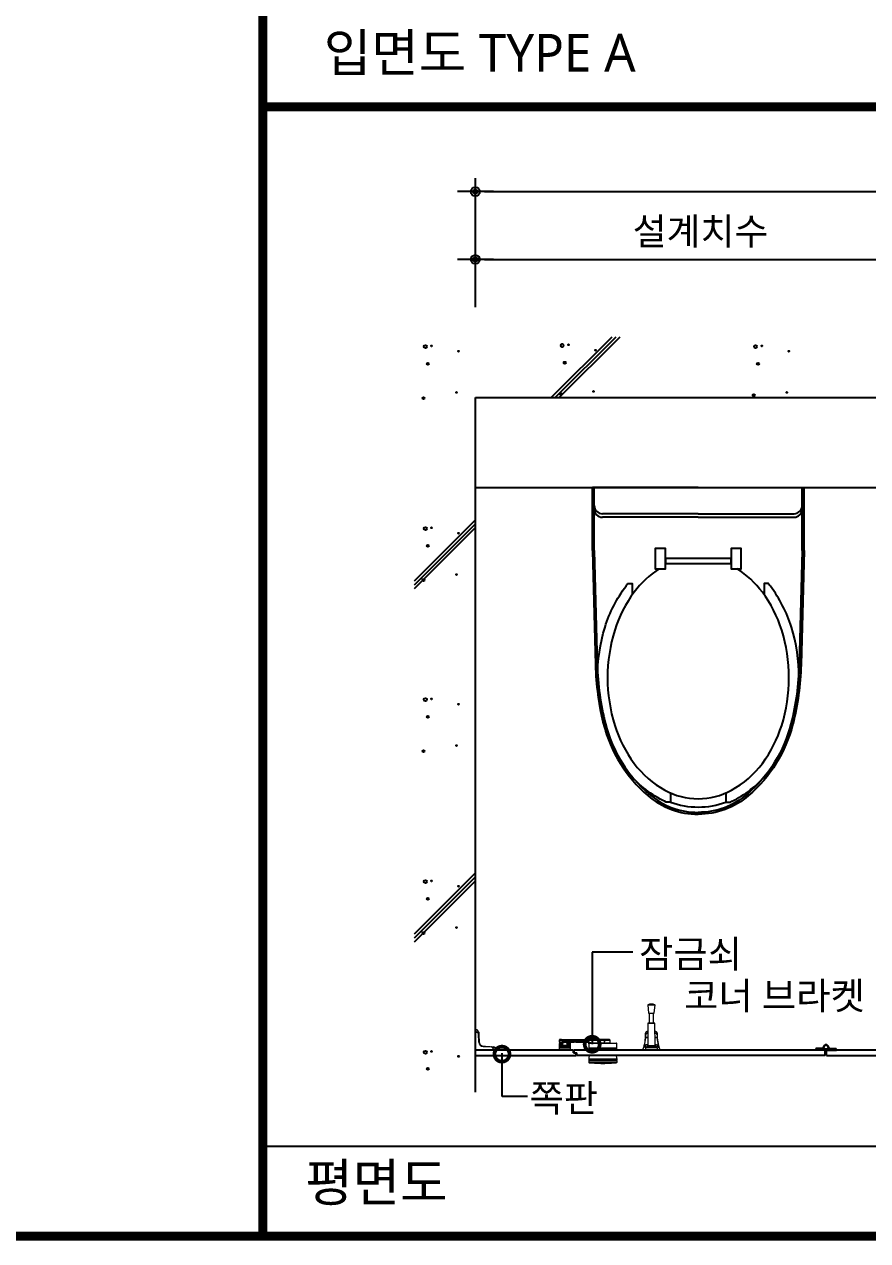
# Model space of a CAD drawing. Extents: x -256 to 8104, y -176 to 5714.
# Drawn here: x 2219 to 3156, y 2764 to 4116 of the extents above; entities that cross this region are included whole.
import ezdxf
from ezdxf.enums import TextEntityAlignment as Align

# ---------------------------------------------------------------- set-up
doc = ezdxf.new("R2010")
doc.units = 0
doc.header["$LTSCALE"] = 30
doc.layers.get('0').update_dxf_attribs({"linetype": 'CONTINUOUS'})
doc.layers.get('DEFPOINTS').update_dxf_attribs({"linetype": 'CONTINUOUS'})
for name, color, linetype in [('0_toilet', 6, 'CONTINUOUS'), ('DIM', 7, 'CONTINUOUS'), ('HAT', 8, 'CONTINUOUS'), ('TIT', 3, 'CONTINUOUS'), ('경첩', 4, 'CONTINUOUS'), ('문자', 3, 'CONTINUOUS'), ('부자재', 4, 'CONTINUOUS'), ('옷걸이', 4, 'CONTINUOUS'), ('잠금쇠(회전형)', 4, 'CONTINUOUS'), ('치수', 1, 'CONTINUOUS'), ('해치', 8, 'CONTINUOUS')]:
    doc.layers.add(name, color=color, linetype=linetype)
doc.styles.add('돋움', font='malgun.ttf')
doc.dimstyles.new('10', dxfattribs={"dimscale": 10, "dimtxt": 3, "dimasz": 1, "dimexe": 1.5, "dimexo": 2, "dimgap": 1, "dimtad": 1, "dimdec": 0, "dimlunit": 6, "dimtxsty": '돋움', "dimblk": 'DIMDOT', "dimcen": -1, "dimdle": 1.5, "dimclrt": 3, "dimazin": 3, "dimtfac": 1, "dimtdec": 0, "dimtix": 1, "dimtmove": 2, "dimatfit": 3, "dimldrblk": 'DIMDOT', "dimarcsym": 0})

# ---------------------------------------------------------------- blocks, each defined once
blk = doc.blocks.new('_DOTSMALL')
at = {"color": 0, "linetype": 'ByBlock', "const_width": 0.5}
blk.add_lwpolyline([(-0.0625, 0, 1), (0.0625, 0, 1)], format="xyb", close=True, dxfattribs=at)
blk = doc.blocks.new('A$C63EC304E')
at = {"layer": '치수', "color": 1, "xscale": 2.5, "yscale": 2.5, "zscale": 2.5, "rotation": 234.3098741996962}
blk.add_blockref('_DOTSMALL', (0.31, 0.31), dxfattribs=at)
blk = doc.blocks.new('A$C2BC9653E')
at = {"layer": '치수', "xscale": 0.3333333333333333, "yscale": 0.3333333333333333, "zscale": 0.3333333333333333}
blk.add_blockref('A$C63EC304E', (0, 0), dxfattribs=at)
blk = doc.blocks.new('A$C7FC71301')
at = {"layer": '치수', "rotation": 180}
blk.add_blockref('A$C2BC9653E', (0.208, 0.208), dxfattribs=at)
blk = doc.blocks.new('A$C4A20372B')
at = {"layer": '치수'}
blk.add_blockref('A$C7FC71301', (0, 0), dxfattribs=at)
blk = doc.blocks.new('A$C566469F5')
at = {"layer": '치수'}
blk.add_blockref('A$C4A20372B', (0, 0), dxfattribs=at)
blk = doc.blocks.new('A$C7E317CD4')
at = {"layer": '해치', "xscale": 2, "yscale": 2, "zscale": 2}
blk.add_blockref('A$C566469F5', (0, 0), dxfattribs=at)
blk = doc.blocks.new('A$C601D7F27')
at = {"layer": '치수'}
blk.add_blockref('A$C7E317CD4', (0, 0), dxfattribs=at)
blk = doc.blocks.new('A$C38802C08')
at = {"layer": '치수'}
blk.add_blockref('A$C601D7F27', (0, 0), dxfattribs=at)
blk = doc.blocks.new('DIMDOT')
at = {"linetype": 'Continuous'}
blk.add_line((-2, 0), (2, 0), dxfattribs=at)
for radius in [0.5, 0.25]:
    blk.add_circle((0, 0), radius, dxfattribs=at)
blk = doc.blocks.new('*D860')
at = {"layer": 'DEFPOINTS', "color": 0}
for p in [(122693.7, -2856.3), (121193.7, -3004.8), (122693.7, -3004.8)]:
    blk.add_point(p, dxfattribs=at)
at = {"layer": 'DIM', "color": 0, "lineweight": -2, "ltscale": 10}
for p, q in [((121193.7, -2984.8), (121193.7, -2841.3)), ((122693.7, -2984.8), (122693.7, -2841.3)), ((121203.7, -2856.3), (122683.7, -2856.3))]:
    blk.add_line(p, q, dxfattribs=at)
at = {"layer": 'DIM', "color": 0, "lineweight": -2, "xscale": 10, "yscale": 10, "zscale": 10, "rotation": 180}
blk.add_blockref('DIMDOT', (121193.7, -2856.3), dxfattribs=at)
at = {"layer": 'DIM', "color": 0, "lineweight": -2, "xscale": 10, "yscale": 10, "zscale": 10}
blk.add_blockref('DIMDOT', (122693.7, -2856.3), dxfattribs=at)
at = {"layer": 'DIM', "color": 3, "insert": (121943.7, -2826.7), "char_height": 30, "attachment_point": 5, "style": '돋움'}
blk.add_mtext('설계치수', dxfattribs=at)
blk = doc.blocks.new('*D862')
at = {"layer": 'DEFPOINTS', "color": 0}
for p in [(121693.7, -2931.7), (121193.7, -3004.8), (121693.7, -3004.8)]:
    blk.add_point(p, dxfattribs=at)
at = {"layer": 'DIM', "color": 0, "lineweight": -2, "ltscale": 10}
for p, q in [((121193.7, -2984.8), (121193.7, -2916.7)), ((121693.7, -2984.8), (121693.7, -2916.7)), ((121203.7, -2931.7), (121683.7, -2931.7))]:
    blk.add_line(p, q, dxfattribs=at)
at = {"layer": 'DIM', "color": 0, "lineweight": -2, "xscale": 10, "yscale": 10, "zscale": 10, "rotation": 180}
blk.add_blockref('DIMDOT', (121193.7, -2931.7), dxfattribs=at)
at = {"layer": 'DIM', "color": 0, "lineweight": -2, "xscale": 10, "yscale": 10, "zscale": 10}
blk.add_blockref('DIMDOT', (121693.7, -2931.7), dxfattribs=at)
at = {"layer": 'DIM', "color": 3, "insert": (121443.7, -2902), "char_height": 30, "attachment_point": 5, "style": '돋움'}
blk.add_mtext('설계치수', dxfattribs=at)
blk = doc.blocks.new('A$C10E41893')
at = {"layer": '부자재'}
for p, q in [((6.5, 0), (6.5, 196)), ((123.3, 196), (6.5, 196)), ((123.3, 192.5), (6.5, 192.5)), ((54.8, 0), (54.8, 177.5)), ((61.4, 0), (61.4, 177.5)), ((6.5, 0), (6.5, -196)), ((54.8, 0), (54.8, -177.5)), ((61.4, 0), (61.4, -177.5)), ((123.3, -192.5), (6.5, -192.5)), ((123.3, -196), (6.5, -196))]:
    blk.add_line(p, q, dxfattribs=at)
for points in [[(122.7, 196, -0.012538), (123.3, 196), (334.6, 190.3, -0.055395), (444.7, 175.1, -0.154276), (576.9, 93.3, -0.179504), (611.5, 0, -0.179504)], [(122.8, 192.5, -0.012538), (123.2, 192.5), (334.5, 186.8, -0.055395), (443.8, 171.7, -0.154276), (574.3, 91, -0.179504), (608, 0, -0.179504)], [(572, 51.4), (588.8, 51.4), (588.8, 59.6, 0.021185), (583.3, 70.7, 0.106084), (528.4, 133.7, 0.085733), (452.6, 172.4, 0.075373), (358.7, 186.6, 0.075373), (264.8, 172.4, 0.085733), (189, 133.7, 0.007337), (184.4, 130.1), (184.4, 122), (204.7, 122)], [(156.7, -72, 0.089162), (200.2, -118.7, 0.085733), (270.3, -154.5, 0.075373), (358.7, -167.9, 0.075373), (447.1, -154.5, 0.085733), (517.2, -118.7, 0.106084), (567, -61.6, 0.126931), (582.8, 0, 0.126931), (567, 61.6, 0.106084), (517.2, 118.7, 0.085733), (447.1, 154.5, 0.075373), (358.7, 167.9, 0.075373), (270.3, 154.5, 0.085733), (200.2, 118.7, 0.089162), (156.7, 72)], [(588.8, -51.4, 0.090214), (598.2, 0, 0.090214), (588.8, 51.4, 0.106084)], [(122.7, -196, 0.012538), (123.3, -196), (334.6, -190.3, 0.055395), (444.7, -175.1, 0.154276), (576.9, -93.3, 0.179504), (611.5, 0, 0.179504)], [(122.8, -192.5, 0.012538), (123.2, -192.5), (334.5, -186.8, 0.055395), (443.8, -171.7, 0.154276), (574.3, -91, 0.179504), (608, 0, 0.179504)], [(572, -51.4), (588.8, -51.4), (588.8, -59.6, -0.021185), (583.3, -70.7, -0.106084), (528.4, -133.7, -0.085733), (452.6, -172.4, -0.075373), (358.7, -186.6, -0.075373), (264.8, -172.4, -0.085733), (189, -133.7, -0.007337), (184.4, -130.1), (184.4, -122), (204.7, -122)]]:
    blk.add_lwpolyline(points, format="xyb", dxfattribs=at)
blk.add_lwpolyline([(138, -60.8), (119.3, -60.8), (119.3, -79.5), (156.7, -79.5), (156.7, -60.8), (138, -60.8), (147.3, -60.8), (147.3, 60.8), (138, 60.8), (156.7, 60.8), (156.7, 79.5), (119.3, 79.5), (119.3, 60.8), (138, 60.8), (138, -60.8), (119.3, -60.8)], dxfattribs=at)
for centre, start, end in [((39.8, 177.5), 0, 90), ((46.4, 177.5), 0, 90), ((39.8, -177.5), 270, 0), ((46.4, -177.5), 270, 0)]:
    blk.add_arc(centre, 15, start, end, dxfattribs=at)
blk = doc.blocks.new('BASIC_32', base_point=(118473.5, -6786.3))
for p, q in [((121193.7, -3857), (121193.7, -3085.2)), ((121193.7, -3085.2), (122693.7, -3085.2)), ((121193.7, -3185.2), (122693.7, -3185.2))]:
    blk.add_line(p, q)
at = {"color": 8}
blk.add_line((120957.6, -3917), (122920.2, -3917), dxfattribs=at)
at = {"color": 8, "const_width": 10}
for points in [[(120957.6, -4017), (120957.6, -1247.9)], [(120957.6, -2762.1), (124305.4, -2762.1)], [(118520.9, -4017), (124305.4, -4017)]]:
    blk.add_lwpolyline(points, dxfattribs=at)
at = {"layer": '0_toilet'}
for p, q in [((121302.6, -3810.2), (121193.7, -3810.2)), ((121302.6, -3813.2), (121302.6, -3810.2)), ((121582.2, -3810.2), (121303.3, -3810.2)), ((121303.3, -3813.2), (121303.3, -3810.2)), ((121582.2, -3816.2), (121582.2, -3810.2)), ((121807.6, -3810.2), (121583.7, -3810.2)), ((121583.7, -3816.2), (121583.7, -3810.2)), ((121193.7, -3816.2), (121305.6, -3816.2)), ((121302.6, -3813.2), (121306.3, -3813.2)), ((121305.6, -3816.2), (121305.6, -3813.2)), ((121306.3, -3816.2), (121306.3, -3813.2)), ((121582.2, -3816.2), (121306.3, -3816.2)), ((121583.7, -3816.2), (121810.6, -3816.2))]:
    blk.add_line(p, q, dxfattribs=at)
at = {"layer": '경첩', "color": 4, "linetype": 'Continuous', "lineweight": 15}
for p, q in [((121193.7, -3787.7), (121194.8, -3787.7)), ((121193.7, -3788), (121193.7, -3787.7)), ((121193.7, -3790.1), (121193.7, -3788)), ((121194.8, -3788), (121193.7, -3788)), ((121194.9, -3790.1), (121193.7, -3790.1)), ((121193.7, -3790.2), (121195, -3790.2)), ((121193.7, -3790.5), (121193.7, -3790.2)), ((121195, -3790.5), (121193.7, -3790.5)), ((121193.7, -3790.5), (121193.7, -3808.7)), ((121194.8, -3788), (121194.8, -3787.7)), ((121194.9, -3790.2), (121194.9, -3790.1)), ((121195, -3790.2), (121195, -3790.5)), ((121197, -3791.4), (121196.9, -3790)), ((121197.5, -3801.4), (121197, -3792.5)), ((121197.2, -3790), (121197.3, -3792.5)), ((121197.4, -3790.5), (121197.2, -3790.6)), ((121197.5, -3791.1), (121197.2, -3791.3)), ((121197.3, -3792.5), (121197.7, -3801.4)), ((121197.6, -3793.8), (121197.4, -3794)), ((121197.6, -3794.4), (121197.4, -3794.7)), ((121197.7, -3794.8), (121197.4, -3795)), ((121197.5, -3791.1), (121197.6, -3793.8)), ((121197.7, -3795.4), (121197.5, -3795.7)), ((121197.7, -3795.8), (121197.5, -3796)), ((121197.7, -3794.8), (121197.7, -3795.4)), ((121197.7, -3795.8), (121197.8, -3798.7)), ((121195.2, -3810.2), (121213.4, -3810.2)), ((121197.8, -3798.7), (121197.6, -3798.9)), ((121197.8, -3798.7), (121197.6, -3798.9)), ((121197.9, -3799.1), (121197.6, -3799.3)), ((121197.9, -3799.3), (121197.6, -3799.6)), ((121197.9, -3800.2), (121197.7, -3800.5)), ((121197.9, -3800.3), (121197.7, -3800.6)), ((121197.9, -3800.7), (121197.7, -3800.9)), ((121197.9, -3800.8), (121197.7, -3801)), ((121197.8, -3798.7), (121197.9, -3799.1)), ((121198, -3801.7), (121197.8, -3801.9)), ((121198, -3801.9), (121197.8, -3802.1)), ((121197.9, -3799.3), (121197.9, -3800.2)), ((121197.9, -3800.2), (121197.9, -3800.3)), ((121197.9, -3800.3), (121197.9, -3800.7)), ((121197.9, -3800.7), (121197.9, -3800.8)), ((121197.9, -3800.8), (121198, -3801.4)), ((121197.9, -3802.5), (121198.1, -3802.3)), ((121198.1, -3802.3), (121197.9, -3802.5)), ((121198.2, -3802.8), (121198.1, -3803)), ((121198.4, -3803.2), (121198.2, -3803.4)), ((121198.5, -3803.4), (121198.3, -3803.6)), ((121198.8, -3803.9), (121198.6, -3804.1)), ((121198.9, -3804.1), (121198.8, -3804.3)), ((121200, -3805.1), (121199.9, -3805.3)), ((121200.2, -3805.3), (121200.1, -3805.4)), ((121200.7, -3805.5), (121200.5, -3805.7)), ((121201, -3805.6), (121200.8, -3805.8)), ((121201.5, -3805.8), (121201.3, -3806)), ((121202.5, -3805.9), (121202.7, -3806)), ((121202.7, -3806), (121202.5, -3806.2)), ((121202.5, -3806.2), (121211.5, -3806.6)), ((121211.4, -3806.9), (121202.5, -3806.4)), ((121202.7, -3806), (121204.1, -3806)), ((121204.1, -3806), (121203.8, -3806.3)), ((121204.8, -3806.1), (121204.5, -3806.3)), ((121205.1, -3806.1), (121204.9, -3806.3)), ((121205.8, -3806.1), (121205.5, -3806.3)), ((121205.8, -3806.1), (121208.5, -3806.2)), ((121208.5, -3806.2), (121208.2, -3806.5)), ((121209.1, -3806.3), (121208.9, -3806.5)), ((121209.5, -3806.3), (121209.2, -3806.5)), ((121210.2, -3806.3), (121209.9, -3806.5)), ((121210.2, -3806.3), (121213.4, -3806.5)), ((121211.5, -3806.6), (121214, -3806.7)), ((121213.9, -3807), (121212.5, -3806.9)), ((121213.5, -3806.5), (121213.3, -3806.7)), ((121213.5, -3806.5), (121213.4, -3806.5)), ((121213.4, -3810.2), (121213.4, -3809)), ((121213.7, -3809), (121213.4, -3809)), ((121213.7, -3810.2), (121213.4, -3810.2)), ((121213.8, -3809), (121213.7, -3809)), ((121213.7, -3809), (121213.7, -3810.2)), ((121213.8, -3810.2), (121213.8, -3809)), ((121215.9, -3810.2), (121213.8, -3810.2)), ((121215.9, -3810.2), (121215.9, -3809.1)), ((121215.9, -3809.1), (121216.2, -3809.1)), ((121216.2, -3810.2), (121215.9, -3810.2)), ((121216.2, -3809.1), (121216.2, -3810.2))]:
    blk.add_line(p, q, dxfattribs=at)
at = {"layer": '경첩', "color": 4, "linetype": 'Continuous', "lineweight": 15, "flags": 128}
for points in [[(121196.9, -3790), (121197, -3790), (121197, -3790), (121197.1, -3790), (121197.1, -3790), (121197.1, -3790), (121197.2, -3790), (121197.2, -3790), (121197.2, -3790)], [(121197.3, -3792.5), (121197.3, -3792.5), (121197.3, -3792.5), (121197.3, -3792.5), (121197.2, -3792.5), (121197.2, -3792.5), (121197.1, -3792.5), (121197.1, -3792.5), (121197, -3792.5)], [(121197.5, -3790.5), (121197.4, -3790.5), (121197.4, -3790.5), (121197.4, -3790.5), (121197.4, -3790.5), (121197.4, -3790.5), (121197.4, -3790.5), (121197.4, -3790.5), (121197.4, -3790.5)], [(121197.5, -3790.5), (121197.5, -3790.7), (121197.5, -3790.8), (121197.5, -3790.9), (121197.5, -3791.1)], [(121197.6, -3793.8), (121197.6, -3793.9), (121197.6, -3794), (121197.6, -3794.1), (121197.6, -3794.2), (121197.6, -3794.3), (121197.6, -3794.4), (121197.6, -3794.4), (121197.6, -3794.4)], [(121197.7, -3801.4), (121197.7, -3801.4), (121197.7, -3801.4), (121197.7, -3801.4), (121197.6, -3801.4), (121197.6, -3801.4), (121197.6, -3801.4), (121197.5, -3801.4), (121197.5, -3801.4)], [(121197.8, -3798.7), (121197.8, -3798.7), (121197.8, -3798.7)], [(121197.9, -3799.1), (121197.9, -3799.2), (121197.9, -3799.2), (121197.9, -3799.3)], [(121198, -3801.7), (121198, -3801.9), (121198, -3801.9)], [(121198.1, -3802.3), (121198.1, -3802.3), (121198.1, -3802.3)], [(121202.5, -3806.2), (121202.5, -3806.2), (121202.5, -3806.2), (121202.5, -3806.2), (121202.5, -3806.3), (121202.5, -3806.3), (121202.5, -3806.4), (121202.5, -3806.4), (121202.5, -3806.4)], [(121204.1, -3806), (121204.2, -3806), (121204.3, -3806), (121204.5, -3806), (121204.6, -3806), (121204.6, -3806), (121204.7, -3806.1), (121204.7, -3806.1), (121204.8, -3806.1)], [(121205.1, -3806.1), (121205.1, -3806.1), (121205.1, -3806.1), (121205.2, -3806.1), (121205.3, -3806.1), (121205.4, -3806.1), (121205.5, -3806.1), (121205.6, -3806.1), (121205.8, -3806.1)], [(121208.5, -3806.2), (121208.6, -3806.2), (121208.7, -3806.2), (121208.8, -3806.2), (121208.9, -3806.2), (121209, -3806.3), (121209.1, -3806.3), (121209.1, -3806.3), (121209.1, -3806.3), (121209.1, -3806.3)], [(121209.5, -3806.3), (121209.5, -3806.3), (121209.5, -3806.3), (121209.6, -3806.3), (121209.7, -3806.3), (121209.8, -3806.3), (121209.9, -3806.3), (121210, -3806.3), (121210.2, -3806.3)], [(121211.5, -3806.6), (121211.5, -3806.6), (121211.5, -3806.6), (121211.5, -3806.7), (121211.5, -3806.7), (121211.4, -3806.7), (121211.4, -3806.8), (121211.4, -3806.8), (121211.4, -3806.9)], [(121213.9, -3807), (121213.9, -3806.9), (121213.9, -3806.9), (121213.9, -3806.8), (121214, -3806.8), (121214, -3806.8), (121214, -3806.8), (121214, -3806.7), (121214, -3806.7)]]:
    blk.add_lwpolyline(points, dxfattribs=at)
at = {"layer": '경첩', "color": 4, "linetype": 'Continuous', "lineweight": 15}
for centre, radius, start, end in [((121194.8, -3790.1), 2.35, 2.6983, 90), ((121194.8, -3790.1), 2.1, 2.6983, 90), ((121195, -3792.6), 2.35, 2.6983, 90), ((121195, -3792.6), 2.1, 2.6983, 90), ((121195.2, -3808.7), 1.5, 180, 270), ((121202.7, -3801.2), 5.25, 182.6983, 267.3017), ((121202.7, -3801.2), 5, 182.6983, 267.3017), ((121202.7, -3801.2), 4.75, 182.6983, 185.9088), ((121202.7, -3801.2), 4.75, 188.6056, 193.1623), ((121202.7, -3801.2), 4.75, 193.2431, 199.766), ((121202.7, -3801.2), 4.75, 199.766, 204.9948), ((121202.7, -3801.2), 4.75, 208.1736, 214.3849), ((121202.7, -3801.2), 4.75, 214.3855, 217.4388), ((121202.7, -3801.2), 4.75, 217.4392, 235.6151), ((121202.7, -3801.2), 4.75, 235.6142, 238.7009), ((121202.7, -3801.2), 4.75, 238.7002, 245.0052), ((121202.7, -3801.2), 4.75, 248.2494, 255.0002), ((121202.7, -3801.2), 4.75, 255, 267.3017), ((121211.3, -3809), 2.1, 0, 87.3017), ((121211.3, -3809), 2.35, 0, 87.3017), ((121213.8, -3809.1), 2.1, 0, 87.3017), ((121213.8, -3809.1), 2.35, 0, 87.3017)]:
    blk.add_arc(centre, radius, start, end, dxfattribs=at)
at = {"layer": '부자재'}
for p, q in [((121571.5, -3809.3), (121571.5, -3810.2)), ((121582.2, -3810.2), (121571.5, -3810.2)), ((121579.2, -3808.1), (121572, -3808.6)), ((121572.8, -3809.1), (121572.8, -3810.2)), ((121583, -3809.7), (121583, -3810.5)), ((121583.2, -3810.5), (121583, -3810.5)), ((121583.2, -3809.7), (121583.2, -3810.5)), ((121583.7, -3810.2), (121594.7, -3810.2)), ((121583.7, -3810.2), (121583.7, -3810.2)), ((121586, -3808.1), (121594.1, -3808.6)), ((121593.4, -3809.1), (121593.4, -3810.2)), ((121594.7, -3809.3), (121594.7, -3810.2))]:
    blk.add_line(p, q, dxfattribs=at)
at = {"layer": '부자재', "color": 1}
blk.add_circle((121583.1, -3807), 2.34, dxfattribs=at)
at = {"layer": '부자재'}
for centre, radius, start, end in [((121572.2, -3809.3), 0.7, 101.7765, 181.6712), ((121573.6, -3809.4), 0.884, 113.4077, 164.5497), ((121579.2, -3806.8), 1.29, 272.9231, 352.4724), ((121583.1, -3807), 2.62, 270, 180), ((121583.4, -3811.2), 1.65, 102.5267, 141.5475), ((121582.7, -3811.2), 1.65, 43.1003, 77.4733), ((121583.2, -3807.4), 2.86, 280.084, 345.9792), ((121587, -3806.8), 1.29, 187.5276, 267.0769), ((121592.6, -3809.4), 0.884, 15.4503, 67.3004), ((121594, -3809.3), 0.7, 358.3288, 78.2235)]:
    blk.add_arc(centre, radius, start, end, dxfattribs=at)
at = {"layer": '옷걸이', "lineweight": 15}
for p, q in [((121385.2, -3759.9), (121385.9, -3769.4)), ((121385.2, -3759.9), (121393.2, -3759.9)), ((121385.9, -3769.4), (121392.4, -3769.4)), ((121386.7, -3769.4), (121386.7, -3780.2)), ((121391.7, -3780.2), (121391.7, -3769.4)), ((121392.4, -3769.4), (121393.2, -3759.9)), ((121385.4, -3780.5), (121385.2, -3805.7)), ((121392.9, -3780.5), (121385.4, -3780.5)), ((121385.7, -3780.2), (121389.2, -3780.2)), ((121389.2, -3780.2), (121392.7, -3780.2)), ((121393.2, -3805.7), (121392.9, -3780.5)), ((121382.9, -3795.9), (121385.3, -3795.9)), ((121385.3, -3796.7), (121382.9, -3796.7)), ((121385.4, -3789.6), (121385.3, -3789.6)), ((121385.3, -3789.6), (121385.3, -3789.7)), ((121385.4, -3789.7), (121385.3, -3789.7)), ((121385.3, -3791.2), (121385.3, -3791.6)), ((121385.3, -3791.2), (121385.4, -3791.2)), ((121385.3, -3791.6), (121385.3, -3791.6)), ((121393.1, -3789.6), (121393, -3789.6)), ((121393.1, -3789.7), (121393, -3789.7)), ((121393, -3791.2), (121393.1, -3791.2)), ((121393.1, -3791.6), (121393, -3791.6)), ((121393.1, -3789.6), (121393.1, -3789.7)), ((121393.1, -3791.2), (121393.1, -3791.6)), ((121393.1, -3795.9), (121395.5, -3795.9)), ((121395.5, -3796.7), (121393.1, -3796.7)), ((121379.7, -3810.2), (121380.5, -3807.7)), ((121382.1, -3810.2), (121379.7, -3810.2)), ((121380.5, -3807.7), (121380.5, -3807.6)), ((121380.5, -3807.7), (121380.5, -3807.7)), ((121381.5, -3806.9), (121381.4, -3806.9)), ((121382.9, -3804.8), (121381.5, -3804.8)), ((121382.9, -3804.8), (121381.5, -3804.8)), ((121381.5, -3807), (121381.5, -3807)), ((121396.9, -3807), (121381.5, -3807)), ((121382.9, -3807.7), (121382.1, -3810.2)), ((121396.3, -3810.2), (121382.1, -3810.2)), ((121382.9, -3805.4), (121382.9, -3804.8)), ((121382.9, -3807.7), (121382.9, -3807)), ((121382.9, -3807), (121395.5, -3807)), ((121395.5, -3807.7), (121382.9, -3807.7)), ((121394, -3805.7), (121384.4, -3805.7)), ((121395.4, -3804.8), (121395.5, -3805.4)), ((121396.9, -3804.8), (121395.5, -3804.8)), ((121396.9, -3804.8), (121395.5, -3804.8)), ((121395.5, -3807.7), (121395.5, -3807)), ((121396.3, -3810.2), (121395.5, -3807.7)), ((121398.7, -3810.2), (121396.3, -3810.2)), ((121397, -3806.9), (121396.9, -3806.9)), ((121397, -3806.9), (121396.9, -3806.9)), ((121396.9, -3807), (121396.9, -3807)), ((121397.8, -3807.6), (121397.8, -3807.7)), ((121397.8, -3807.7), (121397.9, -3807.7)), ((121397.9, -3807.7), (121398.7, -3810.2))]:
    blk.add_line(p, q, dxfattribs=at)
at = {"layer": '옷걸이', "lineweight": 15, "flags": 128}
for points in [[(121382.6, -3796.7), (121382.6, -3796.7), (121382.6, -3796.7), (121382.7, -3796.7), (121382.7, -3796.7), (121382.7, -3796.7), (121382.8, -3796.7), (121382.8, -3796.7), (121382.9, -3796.7)], [(121385.3, -3789.6), (121385.2, -3789.6), (121384.9, -3789.6), (121384.6, -3789.7), (121384.2, -3789.7), (121383.9, -3789.8), (121383.7, -3790), (121383.4, -3790.1), (121383.2, -3790.3), (121383, -3790.5), (121382.9, -3790.7), (121382.8, -3791), (121382.8, -3791.2), (121382.8, -3791.2)], [(121385.3, -3789.7), (121384.8, -3789.7), (121384.4, -3789.8), (121384.1, -3789.9), (121383.7, -3790), (121383.4, -3790.2), (121383.1, -3790.4), (121383, -3790.7), (121382.8, -3790.9), (121382.8, -3791.3), (121382.8, -3791.3)], [(121382.8, -3792.8), (121382.8, -3792.5), (121382.9, -3792.3), (121383.1, -3792), (121383.3, -3791.8), (121383.6, -3791.6), (121384, -3791.5), (121384.3, -3791.3), (121384.7, -3791.2), (121385.3, -3791.2)], [(121385.3, -3791.6), (121384.8, -3791.6), (121384.4, -3791.7), (121384.1, -3791.8), (121383.8, -3791.9), (121383.5, -3792.1), (121383.3, -3792.3), (121383.2, -3792.5), (121383.1, -3792.8), (121383, -3793)], [(121395.6, -3791.3), (121395.6, -3791.3), (121395.6, -3791.1), (121395.5, -3790.8), (121395.4, -3790.6), (121395.3, -3790.4), (121395.1, -3790.2), (121394.9, -3790.1), (121394.6, -3789.9), (121394.3, -3789.8), (121394, -3789.7), (121393.7, -3789.6), (121393.4, -3789.6), (121393.1, -3789.6)], [(121395.6, -3791.3), (121395.6, -3791), (121395.5, -3790.8), (121395.3, -3790.5), (121395.1, -3790.3), (121394.8, -3790.1), (121394.5, -3789.9), (121394.1, -3789.8), (121393.7, -3789.7), (121393.2, -3789.7), (121393.1, -3789.7)], [(121393.1, -3791.2), (121393.5, -3791.2), (121393.9, -3791.3), (121394.3, -3791.4), (121394.7, -3791.6), (121395, -3791.8), (121395.2, -3792), (121395.4, -3792.2), (121395.6, -3792.5), (121395.6, -3792.8)], [(121395.4, -3793), (121395.3, -3792.7), (121395.2, -3792.5), (121395, -3792.2), (121394.8, -3792), (121394.5, -3791.9), (121394.2, -3791.7), (121393.9, -3791.6), (121393.5, -3791.6), (121393.1, -3791.6)], [(121395.8, -3796.7), (121395.8, -3796.7), (121395.8, -3796.7), (121395.7, -3796.7), (121395.7, -3796.7), (121395.7, -3796.7), (121395.6, -3796.7), (121395.6, -3796.7), (121395.5, -3796.7)], [(121381.3, -3805), (121381.3, -3805), (121381.3, -3805)], [(121381.5, -3806.9), (121381.4, -3806.9), (121381.4, -3806.9)], [(121381.5, -3804.8), (121381.5, -3804.8), (121381.5, -3804.8)], [(121381.5, -3806.9), (121381.5, -3806.9), (121381.5, -3807)], [(121381.5, -3806.9), (121381.5, -3806.9), (121381.5, -3806.9)], [(121383.7, -3806.9), (121383.3, -3806.9), (121383, -3806.9), (121383, -3806.9), (121383.1, -3806.8), (121383.3, -3806.8), (121383.5, -3806.8)], [(121385.2, -3804.4), (121384.6, -3804.5), (121383.4, -3804.5)], [(121395, -3804.5), (121393.4, -3804.4), (121393.2, -3804.4)], [(121394.9, -3806.8), (121395.2, -3806.8), (121395.4, -3806.8), (121395.4, -3806.9), (121395.2, -3806.9), (121394.9, -3806.9), (121394.4, -3806.9)], [(121396.9, -3807), (121396.9, -3806.9), (121396.9, -3806.9)], [(121396.9, -3806.9), (121396.9, -3806.9), (121396.9, -3806.9)]]:
    blk.add_lwpolyline(points, dxfattribs=at)
at = {"layer": '옷걸이', "lineweight": 15}
for centre, radius, start, end in [((121389.2, -3770.2), 11, 68.7607, 111.2393), ((121385.7, -3780.5), 0.25, 90, 179.5), ((121392.7, -3780.5), 0.25, 0.5, 90), ((121330, -3792.5), 52.8, 346.2317, 355.4136), ((121330, -3792.5), 53, 346.5097, 355.4136), ((121330, -3792.5), 52.8, 355.4136, 356.451), ((121330, -3792.5), 52.8, 356.4511, 359.6096), ((121382.9, -3795.7), 0.23, 185.4574, 275.1888), ((121330, -3792.5), 52.8, 359.6096, 1.2369), ((121383, -3792.8), 0.227, 188.2087, 276.392), ((121330, -3792.6), 53, 356.4511, 359.6096), ((121349, -3793.3), 34.1, 354.2736, 355.5668), ((121330, -3790.8), 55.3, 359.6189, 1.2073), ((121448.4, -3790.8), 55.3, 178.7927, 180.3811), ((121395.4, -3792.8), 0.227, 263.608, 351.7913), ((121448.4, -3792.6), 53, 180.3904, 183.5489), ((121395.5, -3795.7), 0.23, 264.8112, 354.5426), ((121429.4, -3793.3), 34.1, 184.4333, 185.7264), ((121448.4, -3792.5), 53, 184.5864, 193.4903), ((121448.4, -3792.5), 52.8, 178.7631, 180.3904), ((121448.4, -3792.5), 52.8, 180.3904, 183.5489), ((121448.4, -3792.5), 52.8, 183.5489, 184.5865), ((121448.4, -3792.5), 52.8, 184.5864, 193.7683), ((121331.3, -3792.8), 51.5, 343.2376, 346.2577), ((121381.6, -3808), 1.17, 101.397, 160.6752), ((121381.5, -3808), 1, 89.9937, 161.8081), ((121331.6, -3792.6), 51.3, 343.5226, 346.2377), ((121381.5, -3805.1), 0.25, 90.2728, 166.2395), ((121381.5, -3805.1), 0.247, 89.2585, 165.9158), ((121381, -3804.7), 2.24, 284.8265, 3.5932), ((121381.1, -3805.1), 1.81, 282.0607, 352.5143), ((121383.2, -3804.8), 0.248, 89.5881, 179.723), ((121383.3, -3804.9), 0.376, 79.9393, 150.5456), ((121383.3, -3804.8), 0.307, 84.7786, 118.9817), ((121383, -3805.4), 1.43, 284.1057, 346.9245), ((121389.3, -3405.8), 401.1, 269.1968, 270.7316), ((121395.4, -3805.4), 1.44, 193.1186, 255.9655), ((121395.1, -3804.9), 0.4, 32.0092, 97.8083), ((121395.1, -3804.8), 0.271, 58.6344, 97.6053), ((121397.4, -3804.7), 2.24, 176.3909, 255.1894), ((121395.2, -3804.8), 0.248, 0.277, 90.4119), ((121397.3, -3805.1), 1.8, 186.7864, 258.2605), ((121396.9, -3805.1), 0.25, 13.7617, 89.4531), ((121396.9, -3805.1), 0.247, 14.0842, 90.7415), ((121446.6, -3792.7), 51.2, 193.7584, 196.469), ((121396.9, -3808), 1, 18.1919, 90.0063), ((121396.8, -3808), 1.16, 19.2937, 79.3942), ((121447.4, -3792.7), 51.7, 193.7493, 196.7564)]:
    blk.add_arc(centre, radius, start, end, dxfattribs=at)
at = {"layer": '잠금쇠(회전형)', "linetype": 'Continuous', "lineweight": 15}
for p, q in [((121286.8, -3799.1), (121286.8, -3801.6)), ((121286.8, -3801.6), (121290.1, -3801.6)), ((121286.8, -3803.2), (121286.8, -3810.2)), ((121287.2, -3803.2), (121286.8, -3803.2)), ((121286.8, -3810.2), (121299.3, -3810.2)), ((121287.2, -3808.2), (121287.2, -3803.2)), ((121287.2, -3803.2), (121287.7, -3803.2)), ((121298.9, -3808.2), (121287.2, -3808.2)), ((121289.2, -3798.6), (121287.3, -3798.6)), ((121287.3, -3802.7), (121287.7, -3802.7)), ((121287.7, -3803.2), (121287.7, -3802.7)), ((121287.7, -3802.7), (121289.6, -3802.7)), ((121287.7, -3803.2), (121287.7, -3807.8)), ((121289.6, -3803.2), (121287.7, -3803.2)), ((121287.7, -3807.8), (121287.8, -3807.7)), ((121287.8, -3803.7), (121289.6, -3803.7)), ((121287.8, -3807.7), (121287.8, -3803.7)), ((121288.3, -3804.2), (121287.8, -3803.7)), ((121287.8, -3807.7), (121287.9, -3807.7)), ((121287.9, -3807.7), (121298.2, -3807.7)), ((121288.3, -3804.2), (121288.3, -3807.7)), ((121289.6, -3804.2), (121288.3, -3804.2)), ((121288.8, -3805.2), (121288.8, -3806.7)), ((121296, -3805.2), (121288.8, -3805.2)), ((121288.8, -3806.7), (121296, -3806.7)), ((121289.1, -3805), (121295.8, -3805)), ((121295.8, -3807), (121289.1, -3807)), ((121289.6, -3803.2), (121289.6, -3802.7)), ((121289.6, -3802.7), (121290.6, -3802.7)), ((121289.6, -3803.7), (121289.6, -3803.2)), ((121290.1, -3803.2), (121289.6, -3803.2)), ((121289.6, -3803.7), (121289.6, -3804.2)), ((121289.6, -3803.7), (121290.1, -3803.7)), ((121290.6, -3804.2), (121289.6, -3804.2)), ((121290.1, -3801.6), (121290.1, -3801.6)), ((121290.1, -3803.2), (121290.1, -3803.7)), ((121290.6, -3803.2), (121290.1, -3803.2)), ((121290.1, -3803.7), (121290.6, -3803.7)), ((121290.6, -3802.1), (121290.6, -3805)), ((121315.6, -3798.8), (121293.1, -3798.8)), ((121315.6, -3798.8), (121293.1, -3798.8)), ((121293.1, -3798.8), (121293.1, -3798.8)), ((121293.1, -3799.1), (121337.1, -3799.1)), ((121293.1, -3799.6), (121293.1, -3799.1)), ((121293.1, -3799.6), (121293.1, -3801.1)), ((121337.1, -3799.6), (121293.1, -3799.6)), ((121319.5, -3801.1), (121293.1, -3801.1)), ((121295.6, -3805), (121295.6, -3802.1)), ((121295.6, -3802.7), (121296.6, -3802.7)), ((121296.1, -3803.2), (121295.6, -3803.2)), ((121295.6, -3803.7), (121296.1, -3803.7)), ((121296.6, -3804.2), (121295.6, -3804.2)), ((121295.8, -3805), (121297.1, -3805)), ((121297.1, -3807), (121295.8, -3807)), ((121297.3, -3805.2), (121296, -3805.2)), ((121296, -3806.7), (121297.3, -3806.7)), ((121296.1, -3801.6), (121303.3, -3801.6)), ((121296.6, -3803.2), (121296.1, -3803.2)), ((121296.1, -3803.7), (121296.1, -3803.2)), ((121296.1, -3803.7), (121296.6, -3803.7)), ((121296.6, -3802.7), (121296.6, -3803.2)), ((121296.6, -3802.7), (121298.4, -3802.7)), ((121298.4, -3803.2), (121296.6, -3803.2)), ((121296.6, -3803.2), (121296.6, -3803.7)), ((121296.6, -3803.7), (121298.3, -3803.7)), ((121296.6, -3803.7), (121296.6, -3804.2)), ((121297.8, -3804.2), (121296.6, -3804.2)), ((121297.3, -3806.7), (121297.3, -3805.2)), ((121298.3, -3803.7), (121297.8, -3804.2)), ((121297.8, -3807.7), (121297.8, -3804.2)), ((121298.2, -3807.7), (121298.3, -3807.7)), ((121298.3, -3803.7), (121298.3, -3807.7)), ((121298.3, -3807.7), (121298.4, -3807.8)), ((121298.4, -3802.7), (121298.4, -3803.2)), ((121298.4, -3802.7), (121298.8, -3802.7)), ((121298.4, -3807.8), (121298.4, -3803.2)), ((121298.4, -3803.2), (121298.9, -3803.2)), ((121298.9, -3803.2), (121298.9, -3808.2)), ((121299.3, -3803.2), (121298.9, -3803.2)), ((121299.3, -3810.2), (121299.3, -3803.2)), ((121305.3, -3801.6), (121318.3, -3801.6)), ((121315.6, -3798.8), (121315.6, -3798.8)), ((121318.3, -3801.6), (121318.3, -3801.6)), ((121342.8, -3798.6), (121319.5, -3798.6)), ((121319.8, -3803.2), (121319.8, -3808.1)), ((121350.8, -3808.1), (121319.8, -3808.1)), ((121319.8, -3808.2), (121319.8, -3810)), ((121319.8, -3808.2), (121350.8, -3808.2)), ((121319.8, -3810), (121350.8, -3810)), ((121350.6, -3810.2), (121320.1, -3810.2)), ((121321.1, -3802.6), (121321.1, -3802.4)), ((121350.8, -3803.1), (121321.3, -3803.1)), ((121321.9, -3802.6), (121321.9, -3802.1)), ((121321.9, -3802.1), (121337.1, -3802.1)), ((121321.9, -3802.6), (121350.3, -3802.6)), ((121327.6, -3808.1), (121327.6, -3808.2)), ((121337.1, -3799.1), (121337.1, -3799.6)), ((121337.1, -3802.1), (121337.1, -3799.6)), ((121337.1, -3802.6), (121337.1, -3802.1)), ((121337.1, -3802.1), (121343.3, -3802.1)), ((121343.1, -3808.2), (121343.1, -3808.1)), ((121343.3, -3802.1), (121343.3, -3799.1)), ((121347.7, -3808.2), (121347.7, -3808.1)), ((121349.8, -3808.2), (121349.8, -3808.1)), ((121349.8, -3808.2), (121349.8, -3808.1)), ((121350.8, -3808.1), (121350.8, -3803.1)), ((121350.8, -3810), (121350.8, -3808.2)), ((121319.6, -3820.2), (121319.6, -3821.2)), ((121351.1, -3820.2), (121319.6, -3820.2)), ((121351.1, -3821.2), (121319.6, -3821.2)), ((121319.6, -3822.2), (121319.6, -3823.8)), ((121351.1, -3822.2), (121319.6, -3822.2)), ((121319.6, -3823.8), (121335.3, -3823.8)), ((121335.3, -3824.3), (121320, -3824.3)), ((121350.6, -3821.7), (121320.1, -3821.7)), ((121350.6, -3821.7), (121320.1, -3821.7)), ((121350.4, -3816.3), (121320.3, -3816.3)), ((121320.4, -3816.2), (121335.3, -3816.2)), ((121323.2, -3824.5), (121347.4, -3824.5)), ((121323.2, -3824.5), (121335.3, -3824.5)), ((121347.2, -3824.6), (121323.5, -3824.6)), ((121329.7, -3824.7), (121340.9, -3824.7)), ((121329.7, -3824.7), (121329.7, -3824.7)), ((121332.6, -3824.8), (121332.6, -3824.7)), ((121333.1, -3825), (121337.5, -3825)), ((121333.1, -3825), (121337.5, -3825)), ((121333.5, -3824.7), (121333.5, -3824.8)), ((121333.5, -3824.8), (121337.1, -3824.8)), ((121337.1, -3825), (121333.6, -3825)), ((121335.3, -3816.2), (121350.2, -3816.2)), ((121335.3, -3823.8), (121351.1, -3823.8)), ((121350.6, -3824.3), (121335.3, -3824.3)), ((121335.3, -3824.5), (121347.5, -3824.5)), ((121337.1, -3824.8), (121337.1, -3824.7)), ((121338, -3824.7), (121338, -3824.8)), ((121340.9, -3824.7), (121341.1, -3824.7)), ((121351.1, -3821.2), (121351.1, -3820.2)), ((121351.1, -3823.8), (121351.1, -3822.2))]:
    blk.add_line(p, q, dxfattribs=at)
at = {"layer": '잠금쇠(회전형)', "linetype": 'Continuous', "lineweight": 15, "flags": 128}
for points in [[(121293.1, -3798.8), (121292.4, -3798.8), (121291.8, -3798.8), (121291.2, -3798.8), (121290.6, -3798.7), (121290.1, -3798.7), (121289.7, -3798.7), (121289.4, -3798.7), (121289.2, -3798.6), (121289.2, -3798.6), (121289.2, -3798.6)], [(121329.6, -3824.8), (121329.5, -3824.8), (121329.4, -3824.7), (121329.4, -3824.7), (121329.5, -3824.7), (121329.7, -3824.7)], [(121333.6, -3825), (121333.6, -3825), (121333.5, -3824.9), (121333.5, -3824.9), (121333.5, -3824.9), (121333.5, -3824.9), (121333.5, -3824.9), (121333.5, -3824.9), (121333.5, -3824.8)], [(121337.1, -3825), (121337.1, -3825), (121337.1, -3824.9), (121337.1, -3824.9), (121337.1, -3824.9), (121337.1, -3824.9), (121337.1, -3824.9), (121337.1, -3824.9), (121337.1, -3824.8)], [(121341.1, -3824.7), (121341.1, -3824.7), (121341.2, -3824.7), (121341.3, -3824.7), (121341.2, -3824.8), (121341, -3824.8)]]:
    blk.add_lwpolyline(points, dxfattribs=at)
at = {"layer": '잠금쇠(회전형)', "linetype": 'Continuous', "lineweight": 15}
for centre, radius, start, end in [((121287.3, -3799.1), 0.5, 90, 180), ((121293.1, -3753.2), 46.4, 262.2082, 269.9516), ((121293.1, -3841), 39.9, 90.0704, 99.0775), ((121287.3, -3803.2), 0.5, 90, 180), ((121287.7, -3803.2), 0.485, 91.9622, 181.8362), ((121288, -3808.5), 0.816, 110.8265, 158.264), ((121293.1, -3760.2), 38.9, 261.4299, 269.9411), ((121289.1, -3805.2), 0.25, 90, 180), ((121289.1, -3806.7), 0.25, 180, 270), ((121289.6, -3803.2), 0.5, 0, 90), ((121289.6, -3803.7), 0.5, 270, 0), ((121293.1, -3841.9), 40.4, 85.7371, 94.238), ((121290.1, -3802.1), 0.5, 0.4364, 88.0475), ((121293.1, -3829.7), 27.7, 84.8219, 95.1479), ((121296.1, -3802.1), 0.5, 89.9688, 179.9724), ((121296.6, -3803.2), 0.5, 90, 180), ((121296.6, -3803.7), 0.5, 180, 270), ((121297.1, -3805.2), 0.25, 0, 90), ((121297.1, -3806.7), 0.25, 270, 0), ((121298.4, -3803.2), 0.485, 358.1638, 88.0378), ((121298.2, -3808.5), 0.816, 21.736, 69.1735), ((121298.8, -3803.2), 0.5, 0, 90), ((121304.3, -3840.9), 39.3, 88.5426, 91.4397), ((121315.6, -3759.2), 39.6, 270.014, 275.6703), ((121310.8, -3780.6), 22.3, 289.4853, 292.988), ((121318.3, -3803.2), 1.56, 359.595, 89.9503), ((121319.6, -3802.7), 1.54, 8.6008, 92.9035), ((121341.8, -3850.9), 52.5, 113.1385, 114.7084), ((121320.1, -3810), 0.25, 180, 270), ((121321.9, -3803.3), 1.18, 89.4884, 132.259), ((121322.8, -3802.5), 1.69, 184.5827, 202.3275), ((121321.8, -3803.2), 0.588, 82.6337, 171.8516), ((121337, -3760.3), 38.8, 270.0516, 278.5774), ((121337, -3753.2), 46.3, 270.0429, 277.7974), ((121342.8, -3799.1), 0.5, 0, 90), ((121343.8, -3802.1), 0.5, 180, 270), ((121350.3, -3803.1), 0.5, 0, 90), ((121350.6, -3810), 0.25, 270, 0), ((121330.6, -3820.2), 11, 159.2996, 180), ((121319.6, -3821.7), 0.5, 0, 90), ((121319.6, -3821.7), 0.5, 270, 0), ((121320.1, -3823.8), 0.5, 180, 264.5584), ((121335.3, -3663.7), 161.3, 264.5584, 265.686), ((121320.4, -3816.4), 0.15, 90, 159.2996), ((121323.2, -3824.4), 0.125, 265.686, 270), ((121323.5, -3824.4), 0.125, 235.4626, 265.7969), ((121335.3, -3663.5), 161.5, 265.7969, 269.2276), ((121329.6, -3826.5), 1.78, 88.6382, 96.0273), ((121335.6, -3744.1), 80.9, 265.7789, 267.8287), ((121335.7, -3744), 80.8, 266.5383, 267.829), ((121332.5, -3824.8), 0.114, 281.5317, 6.6087), ((121333.6, -3794.2), 30.7, 268.0585, 270.0013), ((121333.5, -3802.3), 22.6, 267.7351, 270.0014), ((121337.1, -3802.5), 22.4, 269.9881, 272.2754), ((121337.1, -3794.5), 30.5, 269.9897, 271.9505), ((121335.3, -3663.5), 161.5, 270.7724, 274.2031), ((121335, -3744), 80.8, 272.171, 273.4617), ((121338.1, -3824.8), 0.114, 173.3913, 258.4683), ((121335, -3744.1), 80.9, 272.1713, 274.2211), ((121341, -3824.7), 0.0882, 204.5731, 265.3621), ((121341.1, -3825.9), 1.13, 83.0858, 90.7191), ((121347.1, -3824.4), 0.125, 274.2031, 304.5374), ((121347.4, -3824.4), 0.125, 270, 274.314), ((121335.3, -3663.7), 161.3, 274.314, 275.4416), ((121350.2, -3816.4), 0.15, 20.7004, 90), ((121340, -3820.2), 11, 0, 20.7004), ((121351.1, -3821.7), 0.5, 90, 180), ((121351.1, -3821.7), 0.5, 180, 270), ((121350.6, -3823.8), 0.5, 275.4416, 0)]:
    blk.add_arc(centre, radius, start, end, dxfattribs=at)
at = {"layer": '치수'}
for p, q in [((121368.4, -3701.4), (121323.5, -3701.4)), ((121323.5, -3701.4), (121323.5, -3803.8)), ((121223.3, -3861.7), (121223.3, -3813.8)), ((121251.7, -3861.7), (121223.3, -3861.7))]:
    blk.add_line(p, q, dxfattribs=at)
at = {"layer": '해치'}
for p, q in [((121278, -3085.2), (121345.7, -3017.5)), ((121286.8, -3085.2), (121354.5, -3017.5)), ((121126, -3288.7), (121193.7, -3220.9)), ((121126, -3297.5), (121193.7, -3229.7)), ((121126, -3681), (121193.7, -3613.2)), ((121126, -3689.8), (121193.7, -3622))]:
    blk.add_line(p, q, dxfattribs=at)
at = {"layer": '해치', "color": 2}
for p, q in [((121282.4, -3085.2), (121350.1, -3017.5)), ((121126, -3293.1), (121193.7, -3225.3)), ((121126, -3685.4), (121193.7, -3617.6))]:
    blk.add_line(p, q, dxfattribs=at)
at = {"layer": '해치'}
for centre, radius in [((121138.1, -3028.5), 1.68), ((121145, -3027.7), 0.56), ((121290.1, -3027.3), 1.68), ((121297, -3026.5), 0.56), ((121504.8, -3028.5), 1.68), ((121511.8, -3027.7), 0.56), ((121175, -3033.6), 0.56), ((121327, -3032.5), 0.56), ((121541.8, -3033.6), 0.56), ((121140.9, -3047.6), 1.12), ((121292.9, -3046.4), 1.12), ((121507.6, -3047.6), 1.12), ((121172.8, -3079.5), 0.559), ((121288.1, -3081.1), 1.12), ((121324.8, -3078.3), 0.559), ((121502.8, -3082.4), 1.12), ((121539.5, -3079.5), 0.559), ((121136.1, -3085.7), 1.12), ((121138.1, -3230.7), 1.68), ((121145, -3229.9), 0.56), ((121175, -3235.9), 0.56), ((121140.9, -3249.9), 1.12), ((121172.8, -3281.8), 0.559), ((121136.1, -3287.9), 1.12), ((121138.1, -3420.8), 1.68), ((121145, -3420), 0.56), ((121175, -3425.9), 0.56), ((121140.9, -3439.9), 1.12), ((121172.8, -3471.8), 0.559), ((121136.1, -3478), 1.12), ((121138.1, -3623), 1.68), ((121145, -3622.2), 0.56), ((121175, -3628.2), 0.56), ((121140.9, -3642.2), 1.12), ((121172.8, -3674.1), 0.559), ((121136.1, -3680.2), 1.12), ((121138.1, -3812.6), 1.68), ((121145, -3811.8), 0.56), ((121175, -3817.2), 0.56), ((121140.9, -3831.2), 1.12)]:
    blk.add_circle(centre, radius, dxfattribs=at)
at = {"layer": 'HAT', "xscale": 0.6000000000003638, "yscale": 0.6000000000003638, "zscale": 0.6000000000003638, "rotation": 270}
blk.add_blockref('A$C10E41893', (121441.2, -3181.3), dxfattribs=at)
at = {"layer": '해치', "xscale": -20, "yscale": 20, "zscale": 20, "rotation": 89.99999999999986}
for p in [(121327.6, -3799.6), (121227.4, -3810.6)]:
    blk.add_blockref('A$C38802C08', p, dxfattribs=at)
at = {"layer": 'TIT', "style": '돋움'}
for s, p in [('입면도 TYPE A', (121371.7, -2723)), ('평면도', (121162.8, -3978.3))]:
    blk.add_text(s, height=42, dxfattribs=at).set_placement(p, align=Align.RIGHT)
at = {"layer": '문자', "style": '돋움'}
for s, p in [('잠금쇠', (121432.6, -3703.1)), ('코너 브라켓', (121525.9, -3749.6)), ('쪽판', (121291.9, -3863.4))]:
    blk.add_text(s, height=30.34, dxfattribs=at).set_placement(p, align=Align.MIDDLE)
at = {"layer": 'DIM', "ltscale": 10}
for base, p2, picture, middle in [((122693.7, -2856.3), (122693.7, -3004.8), '*D860', (121943.7, -2826.7)), ((121693.7, -2931.7), (121693.7, -3004.8), '*D862', (121443.7, -2902))]:
    dim = blk.add_linear_dim(base=base, p1=(121193.7, -3004.8), p2=p2, text='설계치수', dimstyle='10', override={"dimtxsty": '돋움'}, dxfattribs=at)
    dim.commit()
    dim.dimension.update_dxf_attribs({"geometry": picture, "text_midpoint": middle})

msp = doc.modelspace()

# ---------------------------------------------------------------- block references
msp.add_blockref('BASIC_32', (0, 0))

doc.saveas('drawing.dxf')
